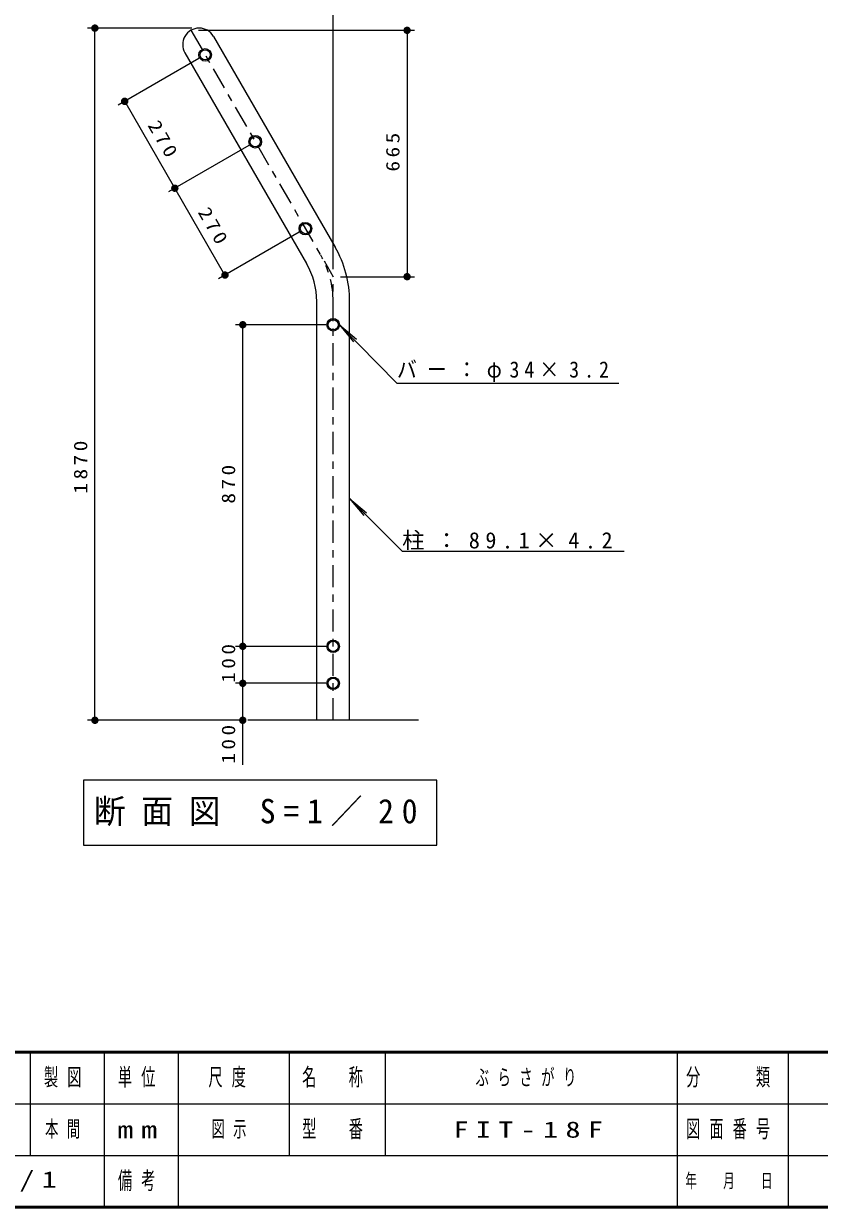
# Model space of a CAD drawing. Units: millimetres on the paper, scale 1:20. Extents: x -365 to 0, y -5 to 257.
# Drawn here: x -218.4 to -110.8, y 0 to 160.1 of the extents above; entities that cross this region are included whole.
import ezdxf

# ---------------------------------------------------------------- set-up
doc = ezdxf.new("R2010")
doc.units = ezdxf.units.MM
doc.linetypes.add('USER2', pattern=[6, 3, -1, 1, -1])
doc.layers.add('LY_1', color=7, linetype='Continuous', lineweight=13)
doc.styles.add('ＭＳ ゴシック', font='')
doc.styles.get('ＭＳ ゴシック').set_extended_font_data('MS Gothic')

# ---------------------------------------------------------------- blocks, each defined once
blk = doc.blocks.new('filled_dot')
at = {"color": 0, "linetype": 'Continuous', "lineweight": -2, "const_width": 1.25}
blk.add_lwpolyline([(-0.625, 0, 1), (0.625, 0, 1)], format="xyb", close=True, dxfattribs=at)

msp = doc.modelspace()

# ---------------------------------------------------------------- linework, layer by layer
at = {"layer": 'LY_1'}
for p, q in [((-176.531, 126.877), (-176.531, 170.2)), ((-195.656, 159.498), (-209.758, 159.498)), ((-208.758, 65.877), (-208.758, 159.498)), ((-194.769, 159.2), (-165.531, 159.2)), ((-166.531, 159.2), (-166.531, 125.877)), ((-194.717, 155.377), (-205.599, 149.095)), ((-197.949, 137.845), (-204.733, 149.595)), ((-187.933, 143.627), (-198.815, 137.345)), ((-191.165, 126.095), (-197.949, 137.845)), ((-181.15, 131.877), (-192.031, 125.595)), ((-175.531, 125.877), (-165.531, 125.877)), ((-177.531, 119.377), (-189.758, 119.377)), ((-188.758, 75.877), (-188.758, 119.377)), ((-175.681, 119.377), (-173.77, 117.064)), ((-175.681, 119.377), (-173.398, 117.431)), ((-167.907, 111.482), (-175.681, 119.377)), ((-167.907, 111.482), (-137.907, 111.482)), ((-174.303, 95.853), (-172.375, 93.555)), ((-174.303, 95.853), (-172.005, 93.925)), ((-167.187, 88.737), (-174.303, 95.853)), ((-167.187, 88.737), (-137.187, 88.737)), ((-177.531, 75.877), (-189.758, 75.877)), ((-188.758, 70.877), (-188.758, 75.877)), ((-177.531, 70.877), (-189.758, 70.877)), ((-188.758, 59.867), (-188.758, 70.877)), ((-189.562, 65.877), (-209.758, 65.877)), ((-189.057, 65.877), (-189.758, 65.877)), ((-210.293, 57.789), (-210.293, 48.989)), ((-162.493, 57.789), (-210.293, 57.789)), ((-162.493, 48.989), (-162.493, 57.789)), ((-210.293, 48.989), (-162.493, 48.989)), ((-169.5, 21), (-169.5, 7)), ((-115, 21), (-115, 0)), ((-237.5, 14), (-182.5, 14))]:
    msp.add_line(p, q, dxfattribs=at)
at = {"layer": 'LY_1', "linetype": 'USER2'}
for p in [(-195.769, 159.2), (-176.531, 65.877)]:
    msp.add_line(p, (-176.531, 125.877), dxfattribs=at)
at = {"layer": 'LY_1', "lineweight": 25}
for p, q in [((-192.727, 158.384), (-176.276, 129.892)), ((-196.585, 156.157), (-180.134, 127.664)), ((-178.758, 65.877), (-178.758, 122.528)), ((-174.303, 65.877), (-174.303, 122.528)), ((-165.004, 65.877), (-188.057, 65.877)), ((-217.5, 21), (-217.5, 7)), ((-207.5, 21), (-207.5, 0)), ((-197.5, 21), (-197.5, 7)), ((-182.5, 21), (-182.5, 7)), ((-130, 21), (-130, 0)), ((-182.5, 14), (-70, 14)), ((-237.5, 7), (0, 7)), ((-197.5, 7), (-197.5, 0))]:
    msp.add_line(p, q, dxfattribs=at)
at = {"layer": 'LY_1', "lineweight": 50}
for p, q in [((-365, 21), (0, 21)), ((-365, 0), (0, 0))]:
    msp.add_line(p, q, dxfattribs=at)
at = {"layer": 'LY_1'}
for centre, radius in [((-193.851, 155.877), 0.85), ((-193.851, 155.877), 0.69), ((-187.067, 144.127), 0.85), ((-187.067, 144.127), 0.69), ((-180.284, 132.377), 0.85), ((-180.284, 132.377), 0.69), ((-176.531, 119.377), 0.85), ((-176.531, 119.377), 0.69), ((-176.531, 75.877), 0.85), ((-176.531, 75.877), 0.69), ((-176.531, 70.877), 0.85), ((-176.531, 70.877), 0.69)]:
    msp.add_circle(centre, radius, dxfattribs=at)
at = {"layer": 'LY_1', "lineweight": 25}
for centre, radius, start, end in [((-194.656, 157.271), 2.228, 30, 210), ((-189.031, 122.528), 14.727, 0, 30), ((-189.031, 122.528), 10.273, 0, 30)]:
    msp.add_arc(centre, radius, start, end, dxfattribs=at)
at = {"layer": 'LY_1', "linetype": 'USER2'}
msp.add_arc((-189.031, 122.528), 12.5, 0, 30, dxfattribs=at)

# ---------------------------------------------------------------- block references
at = {"layer": 'LY_1', "xscale": 0.4, "yscale": 0.4}
for p, rotation in [((-208.758, 159.498), 270), ((-166.531, 159.2), 270), ((-204.733, 149.595), 300), ((-197.949, 137.845), 300), ((-197.949, 137.845), 120), ((-191.165, 126.095), 120), ((-166.531, 125.877), 90), ((-188.758, 119.377), 270), ((-188.758, 75.877), 90), ((-188.758, 75.877), 270), ((-188.758, 70.877), 90), ((-188.758, 70.877), 270), ((-208.758, 65.877), 90), ((-188.758, 65.877), 90)]:
    msp.add_blockref('filled_dot', p, dxfattribs=dict(at, rotation=rotation))

# ---------------------------------------------------------------- texts
at = {"layer": 'LY_1', "char_height": 1.833, "attachment_point": 8, "style": 'ＭＳ ゴシック'}
for s, insert, rotation in [('\\T1.33;\\W1.15;270', (-200.267, 143.86), 300), ('\\T1.33;\\W1.15;665', (-167.531, 142.955), 90), ('\\T1.33;\\W1.15;270', (-193.483, 132.11), 300), ('\\T1.33;\\W1.15;1870', (-209.758, 100.358), 90), ('\\T1.33;\\W1.15;870', (-189.758, 98.042), 90), ('\\T1.33;\\W1.15;100', (-189.758, 73.806), 90), ('\\T1.33;\\W1.15;100', (-189.758, 62.867), 90)]:
    msp.add_mtext(s, dxfattribs=dict(at, insert=insert, rotation=rotation))
at = {"layer": 'LY_1', "style": 'ＭＳ ゴシック'}
for s, insert, char_height, attachment_point in [('\\T1.5;\\W0.9;バー：φ34×3.2', (-167.907, 111.632), 2.199, 7), ('\\T1.5;柱：89.1×4.2', (-167.187, 88.887), 2.199, 7), ('\\T1.5;\\W0.95;断面図\\~S=1／20', (-208.893, 53.389), 3.299, 4), ('\\T1.64;\\W0.6;製図', (-212.5, 17.5), 2.346, 5), ('\\T1.64;\\W0.6;単位', (-202.5, 17.5), 2.346, 5), ('\\T1.64;\\W0.6;尺度', (-190.25, 17.5), 2.346, 5), ('\\T1.64;\\W0.6;名\u3000称', (-176, 17.5), 2.346, 5), ('\\T1.64;\\W0.6;ぶらさがり', (-157.25, 17.5), 2.199, 4), ('\\T1.64;\\W0.6;分\u3000\u3000類', (-122.5, 17.5), 2.346, 5), ('\\T1.64;\\W0.6;本間', (-215.5, 10.5), 2.199, 4), ('\\T1.64;\\W0.6;図示', (-193, 10.5), 2.199, 4), ('\\T1.64;\\W0.6;型\u3000番', (-176, 10.5), 2.346, 5), ('\\T1.5;\\W1.35;FIT-18F', (-160.25, 10.5), 2.199, 4), ('\\T1.64;\\W0.6;図面番号', (-122.5, 10.5), 2.346, 5), ('\\T1.5;\\W1.35;mm', (-202.5, 10.5), 2.346, 5), ('\\T1.5;\\W1.35;1/1', (-222, 3.5), 2.199, 4), ('\\T1.64;\\W0.6;備考', (-202.5, 3.5), 2.346, 5), ('\\T1.64;\\W0.6;年\u3000月\u3000日', (-122.5, 3.5), 1.906, 5)]:
    msp.add_mtext(s, dxfattribs=dict(at, insert=insert, char_height=char_height, attachment_point=attachment_point))

doc.saveas('drawing.dxf')
